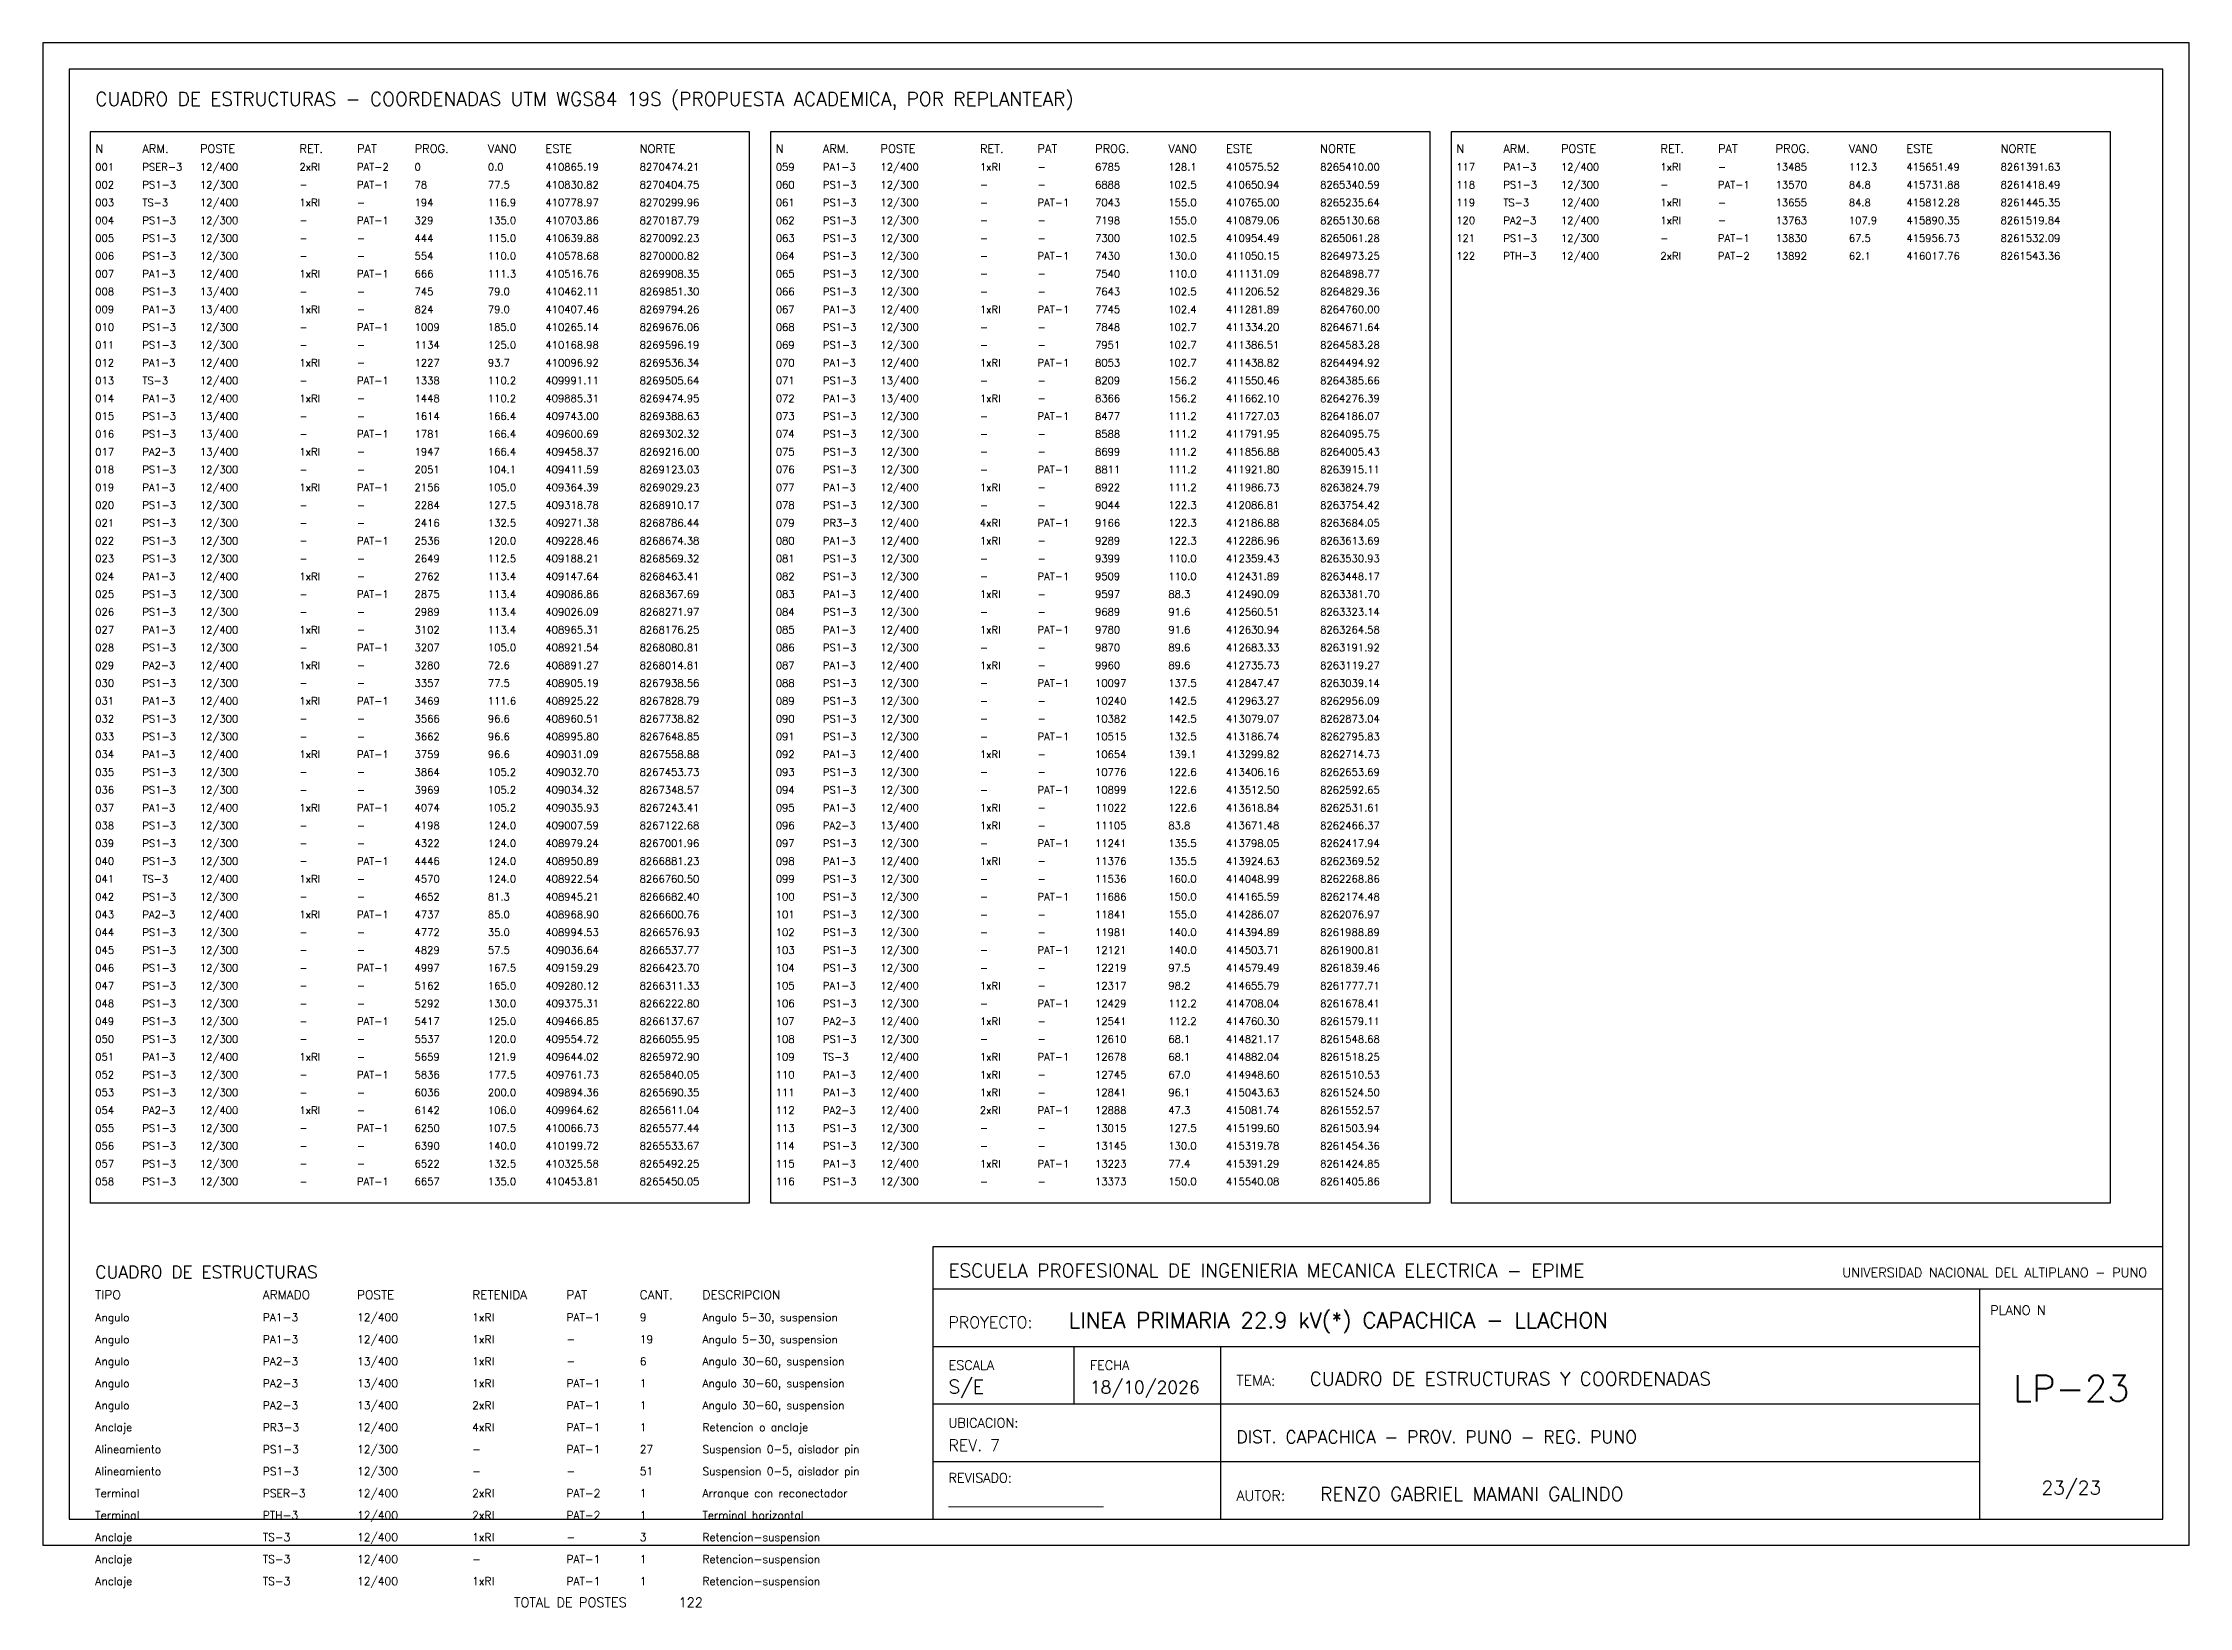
# Paper-space layout 'LP-23' of a CAD drawing. Header units: metres, sheet in millimetres. Extents: x 5 to 415, y -7 to 292.
import ezdxf
from ezdxf.enums import TextEntityAlignment as Align

# ---------------------------------------------------------------- set-up
doc = ezdxf.new("R2010")
doc.units = ezdxf.units.M
for name, color, linetype in [('MARCO', 7, 'Continuous'), ('ROTULO', 7, 'Continuous'), ('RP_LEYENDA', 7, 'Continuous')]:
    doc.layers.add(name, color=color, linetype=linetype)
doc.styles.add('ROMANS', font='romans.shx')

psp = doc.layouts.new('LP-23')

# ---------------------------------------------------------------- linework, layer by layer
at = {"layer": 'MARCO'}
for points in [[(5, 5), (415, 5), (415, 292), (5, 292)], [(10, 10), (410, 10), (410, 287), (10, 287)]]:
    psp.add_lwpolyline(points, close=True, dxfattribs=at)
at = {"layer": 'ROTULO'}
for p, q in [((175, 54), (375, 54)), ((175, 54), (410, 54)), ((375, 10), (375, 54)), ((175, 43), (375, 43)), ((202, 32), (202, 43)), ((230, 10), (230, 43)), ((175, 32), (375, 32)), ((175, 21), (375, 21))]:
    psp.add_line(p, q, dxfattribs=at)
psp.add_lwpolyline([(175, 10), (410, 10), (410, 62), (175, 62)], close=True, dxfattribs=at)
at = {"layer": 'RP_LEYENDA'}
for points in [[(14, 70.4), (140, 70.4), (140, 275), (14, 275)], [(144, 70.4), (270, 70.4), (270, 275), (144, 275)], [(274, 70.4), (400, 70.4), (400, 275), (274, 275)]]:
    psp.add_lwpolyline(points, close=True, dxfattribs=at)

# ---------------------------------------------------------------- texts
at = {"layer": 'ROTULO', "style": 'ROMANS'}
for s, height, p in [('CUADRO DE ESTRUCTURAS - COORDENADAS UTM WGS84 19S (PROPUESTA ACADEMICA, POR REPLANTEAR)', 2.6, (15, 280)), ('ESCUELA PROFESIONAL DE INGENIERIA MECANICA ELECTRICA - EPIME', 2.6, (178, 56.2)), ('LINEA PRIMARIA 22.9 kV(*) CAPACHICA - LLACHON', 3, (201, 46.5)), ('PLANO N', 1.8, (377, 49)), ('PROYECTO:', 2.2, (178, 46.5)), ('ESCALA', 1.8, (178, 38.5)), ('S/E', 2.6, (178, 34)), ('FECHA', 1.8, (205, 38.5)), ('TEMA:', 2, (233, 35.5)), ('CUADRO DE ESTRUCTURAS Y COORDENADAS', 2.6, (247, 35.5)), ('18/10/2026', 2.4, (205, 34)), ('UBICACION:', 1.8, (178, 27.5)), ('REV. 7', 2.2, (178, 23)), ('DIST. CAPACHICA - PROV. PUNO - REG. PUNO', 2.4, (233, 24.5)), ('REVISADO:', 1.8, (178, 17)), ('________________________', 1.8, (178, 12.5)), ('AUTOR:', 2, (233, 13.5)), ('RENZO GABRIEL MAMANI GALINDO', 2.6, (249, 13.5))]:
    psp.add_text(s, height=height, dxfattribs=at).set_placement(p)
psp.add_text('UNIVERSIDAD NACIONAL DEL ALTIPLANO - PUNO', height=1.8, dxfattribs=at).set_placement((407, 56.2), align=Align.RIGHT)
for s, height, p in [('LP-23', 5, (392.5, 35)), ('23/23', 2.6, (392.5, 16))]:
    psp.add_text(s, height=height, dxfattribs=at).set_placement(p, align=Align.MIDDLE_CENTER)
at = {"layer": 'RP_LEYENDA', "style": 'ROMANS'}
for s, height, p in [('N', 1.6, (15, 271)), ('ARM.', 1.6, (24, 271)), ('POSTE', 1.6, (35, 271)), ('RET.', 1.6, (54, 271)), ('PAT', 1.6, (65, 271)), ('PROG.', 1.6, (76, 271)), ('VANO', 1.6, (90, 271)), ('ESTE', 1.6, (101, 271)), ('NORTE', 1.6, (119, 271)), ('N', 1.6, (145, 271)), ('ARM.', 1.6, (154, 271)), ('POSTE', 1.6, (165, 271)), ('RET.', 1.6, (184, 271)), ('PAT', 1.6, (195, 271)), ('PROG.', 1.6, (206, 271)), ('VANO', 1.6, (220, 271)), ('ESTE', 1.6, (231, 271)), ('NORTE', 1.6, (249, 271)), ('N', 1.6, (275, 271)), ('ARM.', 1.6, (284, 271)), ('POSTE', 1.6, (295, 271)), ('RET.', 1.6, (314, 271)), ('PAT', 1.6, (325, 271)), ('PROG.', 1.6, (336, 271)), ('VANO', 1.6, (350, 271)), ('ESTE', 1.6, (361, 271)), ('NORTE', 1.6, (379, 271)), ('001', 1.4, (15, 267.6)), ('PSER-3', 1.4, (24, 267.6)), ('12/400', 1.4, (35, 267.6)), ('2xRI', 1.4, (54, 267.6)), ('PAT-2', 1.4, (65, 267.6)), ('0', 1.4, (76, 267.6)), ('0.0', 1.4, (90, 267.6)), ('410865.19', 1.4, (101, 267.6)), ('8270474.21', 1.4, (119, 267.6)), ('059', 1.4, (145, 267.6)), ('PA1-3', 1.4, (154, 267.6)), ('12/400', 1.4, (165, 267.6)), ('1xRI', 1.4, (184, 267.6)), ('-', 1.4, (195, 267.6)), ('6785', 1.4, (206, 267.6)), ('128.1', 1.4, (220, 267.6)), ('410575.52', 1.4, (231, 267.6)), ('8265410.00', 1.4, (249, 267.6)), ('117', 1.4, (275, 267.6)), ('PA1-3', 1.4, (284, 267.6)), ('12/400', 1.4, (295, 267.6)), ('1xRI', 1.4, (314, 267.6)), ('-', 1.4, (325, 267.6)), ('13485', 1.4, (336, 267.6)), ('112.3', 1.4, (350, 267.6)), ('415651.49', 1.4, (361, 267.6)), ('8261391.63', 1.4, (379, 267.6)), ('002', 1.4, (15, 264.2)), ('PS1-3', 1.4, (24, 264.2)), ('12/300', 1.4, (35, 264.2)), ('12/400', 1.4, (35, 260.8)), ('-', 1.4, (54, 264.2)), ('PAT-1', 1.4, (65, 264.2)), ('78', 1.4, (76, 264.2)), ('77.5', 1.4, (90, 264.2)), ('410830.82', 1.4, (101, 264.2)), ('8270404.75', 1.4, (119, 264.2)), ('060', 1.4, (145, 264.2)), ('PS1-3', 1.4, (154, 264.2)), ('12/300', 1.4, (165, 264.2)), ('12/300', 1.4, (165, 260.8)), ('-', 1.4, (184, 264.2)), ('-', 1.4, (195, 264.2)), ('6888', 1.4, (206, 264.2)), ('102.5', 1.4, (220, 264.2)), ('410650.94', 1.4, (231, 264.2)), ('8265340.59', 1.4, (249, 264.2)), ('118', 1.4, (275, 264.2)), ('PS1-3', 1.4, (284, 264.2)), ('12/300', 1.4, (295, 264.2)), ('12/400', 1.4, (295, 260.8)), ('-', 1.4, (314, 264.2)), ('PAT-1', 1.4, (325, 264.2)), ('13570', 1.4, (336, 264.2)), ('84.8', 1.4, (350, 264.2)), ('415731.88', 1.4, (361, 264.2)), ('8261418.49', 1.4, (379, 264.2)), ('003', 1.4, (15, 260.8)), ('004', 1.4, (15, 257.4)), ('TS-3', 1.4, (24, 260.8)), ('PS1-3', 1.4, (24, 257.4)), ('12/300', 1.4, (35, 257.4)), ('1xRI', 1.4, (54, 260.8)), ('-', 1.4, (65, 260.8)), ('PAT-1', 1.4, (65, 257.4)), ('329', 1.4, (76, 257.4)), ('194', 1.4, (76, 260.8)), ('116.9', 1.4, (90, 260.8)), ('135.0', 1.4, (90, 257.4)), ('410778.97', 1.4, (101, 260.8)), ('410703.86', 1.4, (101, 257.4)), ('8270299.96', 1.4, (119, 260.8)), ('8270187.79', 1.4, (119, 257.4)), ('061', 1.4, (145, 260.8)), ('062', 1.4, (145, 257.4)), ('PS1-3', 1.4, (154, 260.8)), ('PS1-3', 1.4, (154, 257.4)), ('12/300', 1.4, (165, 257.4)), ('-', 1.4, (184, 260.8)), ('PAT-1', 1.4, (195, 260.8)), ('7043', 1.4, (206, 260.8)), ('7198', 1.4, (206, 257.4)), ('155.0', 1.4, (220, 260.8)), ('155.0', 1.4, (220, 257.4)), ('410765.00', 1.4, (231, 260.8)), ('410879.06', 1.4, (231, 257.4)), ('8265235.64', 1.4, (249, 260.8)), ('8265130.68', 1.4, (249, 257.4)), ('119', 1.4, (275, 260.8)), ('120', 1.4, (275, 257.4)), ('TS-3', 1.4, (284, 260.8)), ('PA2-3', 1.4, (284, 257.4)), ('12/400', 1.4, (295, 257.4)), ('1xRI', 1.4, (314, 260.8)), ('1xRI', 1.4, (314, 257.4)), ('-', 1.4, (325, 260.8)), ('13655', 1.4, (336, 260.8)), ('13763', 1.4, (336, 257.4)), ('84.8', 1.4, (350, 260.8)), ('107.9', 1.4, (350, 257.4)), ('415812.28', 1.4, (361, 260.8)), ('415890.35', 1.4, (361, 257.4)), ('8261445.35', 1.4, (379, 260.8)), ('8261519.84', 1.4, (379, 257.4)), ('005', 1.4, (15, 254)), ('PS1-3', 1.4, (24, 254)), ('12/300', 1.4, (35, 254)), ('-', 1.4, (54, 257.4)), ('-', 1.4, (54, 254)), ('-', 1.4, (65, 254)), ('444', 1.4, (76, 254)), ('115.0', 1.4, (90, 254)), ('410639.88', 1.4, (101, 254)), ('8270092.23', 1.4, (119, 254)), ('063', 1.4, (145, 254)), ('PS1-3', 1.4, (154, 254)), ('12/300', 1.4, (165, 254)), ('-', 1.4, (184, 257.4)), ('-', 1.4, (184, 254)), ('-', 1.4, (195, 257.4)), ('-', 1.4, (195, 254)), ('7300', 1.4, (206, 254)), ('102.5', 1.4, (220, 254)), ('410954.49', 1.4, (231, 254)), ('8265061.28', 1.4, (249, 254)), ('121', 1.4, (275, 254)), ('PS1-3', 1.4, (284, 254)), ('12/300', 1.4, (295, 254)), ('-', 1.4, (314, 254)), ('-', 1.4, (325, 257.4)), ('PAT-1', 1.4, (325, 254)), ('13830', 1.4, (336, 254)), ('67.5', 1.4, (350, 254)), ('415956.73', 1.4, (361, 254)), ('8261532.09', 1.4, (379, 254)), ('006', 1.4, (15, 250.6)), ('PS1-3', 1.4, (24, 250.6)), ('12/300', 1.4, (35, 250.6)), ('-', 1.4, (54, 250.6)), ('-', 1.4, (65, 250.6)), ('554', 1.4, (76, 250.6)), ('110.0', 1.4, (90, 250.6)), ('410578.68', 1.4, (101, 250.6)), ('8270000.82', 1.4, (119, 250.6)), ('064', 1.4, (145, 250.6)), ('PS1-3', 1.4, (154, 250.6)), ('12/300', 1.4, (165, 250.6)), ('-', 1.4, (184, 250.6)), ('PAT-1', 1.4, (195, 250.6)), ('7430', 1.4, (206, 250.6)), ('130.0', 1.4, (220, 250.6)), ('411050.15', 1.4, (231, 250.6)), ('8264973.25', 1.4, (249, 250.6)), ('122', 1.4, (275, 250.6)), ('PTH-3', 1.4, (284, 250.6)), ('12/400', 1.4, (295, 250.6)), ('2xRI', 1.4, (314, 250.6)), ('PAT-2', 1.4, (325, 250.6)), ('13892', 1.4, (336, 250.6)), ('62.1', 1.4, (350, 250.6)), ('416017.76', 1.4, (361, 250.6)), ('8261543.36', 1.4, (379, 250.6)), ('007', 1.4, (15, 247.2)), ('PA1-3', 1.4, (24, 247.2)), ('12/400', 1.4, (35, 247.2)), ('1xRI', 1.4, (54, 247.2)), ('PAT-1', 1.4, (65, 247.2)), ('666', 1.4, (76, 247.2)), ('111.3', 1.4, (90, 247.2)), ('410516.76', 1.4, (101, 247.2)), ('8269908.35', 1.4, (119, 247.2)), ('065', 1.4, (145, 247.2)), ('PS1-3', 1.4, (154, 247.2)), ('12/300', 1.4, (165, 247.2)), ('-', 1.4, (184, 247.2)), ('-', 1.4, (195, 247.2)), ('7540', 1.4, (206, 247.2)), ('110.0', 1.4, (220, 247.2)), ('411131.09', 1.4, (231, 247.2)), ('8264898.77', 1.4, (249, 247.2)), ('008', 1.4, (15, 243.8)), ('PS1-3', 1.4, (24, 243.8)), ('13/400', 1.4, (35, 243.8)), ('13/400', 1.4, (35, 240.4)), ('-', 1.4, (54, 243.8)), ('-', 1.4, (65, 243.8)), ('745', 1.4, (76, 243.8)), ('79.0', 1.4, (90, 243.8)), ('410462.11', 1.4, (101, 243.8)), ('8269851.30', 1.4, (119, 243.8)), ('066', 1.4, (145, 243.8)), ('PS1-3', 1.4, (154, 243.8)), ('12/300', 1.4, (165, 243.8)), ('12/400', 1.4, (165, 240.4)), ('-', 1.4, (184, 243.8)), ('-', 1.4, (195, 243.8)), ('7643', 1.4, (206, 243.8)), ('102.5', 1.4, (220, 243.8)), ('411206.52', 1.4, (231, 243.8)), ('8264829.36', 1.4, (249, 243.8)), ('009', 1.4, (15, 240.4)), ('010', 1.4, (15, 237)), ('PA1-3', 1.4, (24, 240.4)), ('PS1-3', 1.4, (24, 237)), ('12/300', 1.4, (35, 237)), ('1xRI', 1.4, (54, 240.4)), ('-', 1.4, (65, 240.4)), ('PAT-1', 1.4, (65, 237)), ('824', 1.4, (76, 240.4)), ('1009', 1.4, (76, 237)), ('79.0', 1.4, (90, 240.4)), ('185.0', 1.4, (90, 237)), ('410407.46', 1.4, (101, 240.4)), ('410265.14', 1.4, (101, 237)), ('8269794.26', 1.4, (119, 240.4)), ('8269676.06', 1.4, (119, 237)), ('067', 1.4, (145, 240.4)), ('068', 1.4, (145, 237)), ('PA1-3', 1.4, (154, 240.4)), ('PS1-3', 1.4, (154, 237)), ('12/300', 1.4, (165, 237)), ('1xRI', 1.4, (184, 240.4)), ('PAT-1', 1.4, (195, 240.4)), ('7745', 1.4, (206, 240.4)), ('7848', 1.4, (206, 237)), ('102.4', 1.4, (220, 240.4)), ('102.7', 1.4, (220, 237)), ('411281.89', 1.4, (231, 240.4)), ('411334.20', 1.4, (231, 237)), ('8264760.00', 1.4, (249, 240.4)), ('8264671.64', 1.4, (249, 237)), ('011', 1.4, (15, 233.6)), ('PS1-3', 1.4, (24, 233.6)), ('12/300', 1.4, (35, 233.6)), ('-', 1.4, (54, 237)), ('-', 1.4, (54, 233.6)), ('-', 1.4, (65, 233.6)), ('1134', 1.4, (76, 233.6)), ('125.0', 1.4, (90, 233.6)), ('410168.98', 1.4, (101, 233.6)), ('8269596.19', 1.4, (119, 233.6)), ('069', 1.4, (145, 233.6)), ('PS1-3', 1.4, (154, 233.6)), ('12/300', 1.4, (165, 233.6)), ('-', 1.4, (184, 237)), ('-', 1.4, (184, 233.6)), ('-', 1.4, (195, 237)), ('-', 1.4, (195, 233.6)), ('7951', 1.4, (206, 233.6)), ('102.7', 1.4, (220, 233.6)), ('411386.51', 1.4, (231, 233.6)), ('8264583.28', 1.4, (249, 233.6)), ('012', 1.4, (15, 230.2)), ('PA1-3', 1.4, (24, 230.2)), ('12/400', 1.4, (35, 230.2)), ('1xRI', 1.4, (54, 230.2)), ('-', 1.4, (65, 230.2)), ('1227', 1.4, (76, 230.2)), ('93.7', 1.4, (90, 230.2)), ('410096.92', 1.4, (101, 230.2)), ('8269536.34', 1.4, (119, 230.2)), ('070', 1.4, (145, 230.2)), ('PA1-3', 1.4, (154, 230.2)), ('12/400', 1.4, (165, 230.2)), ('1xRI', 1.4, (184, 230.2)), ('PAT-1', 1.4, (195, 230.2)), ('8053', 1.4, (206, 230.2)), ('102.7', 1.4, (220, 230.2)), ('411438.82', 1.4, (231, 230.2)), ('8264494.92', 1.4, (249, 230.2)), ('013', 1.4, (15, 226.8)), ('TS-3', 1.4, (24, 226.8)), ('12/400', 1.4, (35, 226.8)), ('-', 1.4, (54, 226.8)), ('PAT-1', 1.4, (65, 226.8)), ('1338', 1.4, (76, 226.8)), ('110.2', 1.4, (90, 226.8)), ('409991.11', 1.4, (101, 226.8)), ('8269505.64', 1.4, (119, 226.8)), ('071', 1.4, (145, 226.8)), ('PS1-3', 1.4, (154, 226.8)), ('13/400', 1.4, (165, 226.8)), ('-', 1.4, (184, 226.8)), ('-', 1.4, (195, 226.8)), ('8209', 1.4, (206, 226.8)), ('156.2', 1.4, (220, 226.8)), ('411550.46', 1.4, (231, 226.8)), ('8264385.66', 1.4, (249, 226.8)), ('014', 1.4, (15, 223.4)), ('015', 1.4, (15, 220)), ('PA1-3', 1.4, (24, 223.4)), ('PS1-3', 1.4, (24, 220)), ('12/400', 1.4, (35, 223.4)), ('13/400', 1.4, (35, 220)), ('1xRI', 1.4, (54, 223.4)), ('-', 1.4, (65, 223.4)), ('1448', 1.4, (76, 223.4)), ('1614', 1.4, (76, 220)), ('110.2', 1.4, (90, 223.4)), ('166.4', 1.4, (90, 220)), ('409885.31', 1.4, (101, 223.4)), ('409743.00', 1.4, (101, 220)), ('8269474.95', 1.4, (119, 223.4)), ('8269388.63', 1.4, (119, 220)), ('072', 1.4, (145, 223.4)), ('073', 1.4, (145, 220)), ('PA1-3', 1.4, (154, 223.4)), ('PS1-3', 1.4, (154, 220)), ('13/400', 1.4, (165, 223.4)), ('12/300', 1.4, (165, 220)), ('1xRI', 1.4, (184, 223.4)), ('-', 1.4, (195, 223.4)), ('PAT-1', 1.4, (195, 220)), ('8366', 1.4, (206, 223.4)), ('8477', 1.4, (206, 220)), ('156.2', 1.4, (220, 223.4)), ('111.2', 1.4, (220, 220)), ('411662.10', 1.4, (231, 223.4)), ('411727.03', 1.4, (231, 220)), ('8264276.39', 1.4, (249, 223.4)), ('8264186.07', 1.4, (249, 220)), ('016', 1.4, (15, 216.6)), ('PS1-3', 1.4, (24, 216.6)), ('13/400', 1.4, (35, 216.6)), ('-', 1.4, (54, 220)), ('-', 1.4, (65, 220)), ('PAT-1', 1.4, (65, 216.6)), ('1781', 1.4, (76, 216.6)), ('166.4', 1.4, (90, 216.6)), ('409600.69', 1.4, (101, 216.6)), ('8269302.32', 1.4, (119, 216.6)), ('074', 1.4, (145, 216.6)), ('PS1-3', 1.4, (154, 216.6)), ('12/300', 1.4, (165, 216.6)), ('-', 1.4, (184, 220)), ('8588', 1.4, (206, 216.6)), ('111.2', 1.4, (220, 216.6)), ('411791.95', 1.4, (231, 216.6)), ('8264095.75', 1.4, (249, 216.6)), ('017', 1.4, (15, 213.2)), ('PA2-3', 1.4, (24, 213.2)), ('13/400', 1.4, (35, 213.2)), ('-', 1.4, (54, 216.6)), ('1xRI', 1.4, (54, 213.2)), ('-', 1.4, (65, 213.2)), ('1947', 1.4, (76, 213.2)), ('166.4', 1.4, (90, 213.2)), ('409458.37', 1.4, (101, 213.2)), ('8269216.00', 1.4, (119, 213.2)), ('075', 1.4, (145, 213.2)), ('PS1-3', 1.4, (154, 213.2)), ('12/300', 1.4, (165, 213.2)), ('-', 1.4, (184, 216.6)), ('-', 1.4, (184, 213.2)), ('-', 1.4, (195, 216.6)), ('-', 1.4, (195, 213.2)), ('8699', 1.4, (206, 213.2)), ('111.2', 1.4, (220, 213.2)), ('411856.88', 1.4, (231, 213.2)), ('8264005.43', 1.4, (249, 213.2)), ('018', 1.4, (15, 209.8)), ('PS1-3', 1.4, (24, 209.8)), ('12/300', 1.4, (35, 209.8)), ('-', 1.4, (54, 209.8)), ('-', 1.4, (65, 209.8)), ('2051', 1.4, (76, 209.8)), ('104.1', 1.4, (90, 209.8)), ('409411.59', 1.4, (101, 209.8)), ('8269123.03', 1.4, (119, 209.8)), ('076', 1.4, (145, 209.8)), ('PS1-3', 1.4, (154, 209.8)), ('12/300', 1.4, (165, 209.8)), ('-', 1.4, (184, 209.8)), ('PAT-1', 1.4, (195, 209.8)), ('8811', 1.4, (206, 209.8)), ('111.2', 1.4, (220, 209.8)), ('411921.80', 1.4, (231, 209.8)), ('8263915.11', 1.4, (249, 209.8)), ('019', 1.4, (15, 206.4)), ('PA1-3', 1.4, (24, 206.4)), ('12/400', 1.4, (35, 206.4)), ('1xRI', 1.4, (54, 206.4)), ('PAT-1', 1.4, (65, 206.4)), ('2156', 1.4, (76, 206.4)), ('105.0', 1.4, (90, 206.4)), ('409364.39', 1.4, (101, 206.4)), ('8269029.23', 1.4, (119, 206.4)), ('077', 1.4, (145, 206.4)), ('PA1-3', 1.4, (154, 206.4)), ('12/400', 1.4, (165, 206.4)), ('1xRI', 1.4, (184, 206.4)), ('-', 1.4, (195, 206.4)), ('8922', 1.4, (206, 206.4)), ('111.2', 1.4, (220, 206.4)), ('411986.73', 1.4, (231, 206.4)), ('8263824.79', 1.4, (249, 206.4)), ('020', 1.4, (15, 203)), ('021', 1.4, (15, 199.6)), ('PS1-3', 1.4, (24, 203)), ('PS1-3', 1.4, (24, 199.6)), ('12/300', 1.4, (35, 203)), ('12/300', 1.4, (35, 199.6)), ('-', 1.4, (54, 203)), ('-', 1.4, (65, 203)), ('2284', 1.4, (76, 203)), ('2416', 1.4, (76, 199.6)), ('127.5', 1.4, (90, 203)), ('132.5', 1.4, (90, 199.6)), ('409318.78', 1.4, (101, 203)), ('409271.38', 1.4, (101, 199.6)), ('8268910.17', 1.4, (119, 203)), ('8268786.44', 1.4, (119, 199.6)), ('078', 1.4, (145, 203)), ('079', 1.4, (145, 199.6)), ('PS1-3', 1.4, (154, 203)), ('PR3-3', 1.4, (154, 199.6)), ('12/300', 1.4, (165, 203)), ('12/400', 1.4, (165, 199.6)), ('4xRI', 1.4, (184, 199.6)), ('-', 1.4, (184, 203)), ('-', 1.4, (195, 203)), ('PAT-1', 1.4, (195, 199.6)), ('9044', 1.4, (206, 203)), ('9166', 1.4, (206, 199.6)), ('122.3', 1.4, (220, 203)), ('122.3', 1.4, (220, 199.6)), ('412086.81', 1.4, (231, 203)), ('412186.88', 1.4, (231, 199.6)), ('8263754.42', 1.4, (249, 203)), ('8263684.05', 1.4, (249, 199.6)), ('022', 1.4, (15, 196.2)), ('PS1-3', 1.4, (24, 196.2)), ('12/300', 1.4, (35, 196.2)), ('-', 1.4, (54, 199.6)), ('-', 1.4, (54, 196.2)), ('-', 1.4, (65, 199.6)), ('PAT-1', 1.4, (65, 196.2)), ('2536', 1.4, (76, 196.2)), ('120.0', 1.4, (90, 196.2)), ('409228.46', 1.4, (101, 196.2)), ('8268674.38', 1.4, (119, 196.2)), ('080', 1.4, (145, 196.2)), ('PA1-3', 1.4, (154, 196.2)), ('12/400', 1.4, (165, 196.2)), ('1xRI', 1.4, (184, 196.2)), ('-', 1.4, (195, 196.2)), ('9289', 1.4, (206, 196.2)), ('122.3', 1.4, (220, 196.2)), ('412286.96', 1.4, (231, 196.2)), ('8263613.69', 1.4, (249, 196.2)), ('023', 1.4, (15, 192.8)), ('PS1-3', 1.4, (24, 192.8)), ('12/300', 1.4, (35, 192.8)), ('-', 1.4, (54, 192.8)), ('-', 1.4, (65, 192.8)), ('2649', 1.4, (76, 192.8)), ('112.5', 1.4, (90, 192.8)), ('409188.21', 1.4, (101, 192.8)), ('8268569.32', 1.4, (119, 192.8)), ('081', 1.4, (145, 192.8)), ('PS1-3', 1.4, (154, 192.8)), ('12/300', 1.4, (165, 192.8)), ('-', 1.4, (184, 192.8)), ('-', 1.4, (195, 192.8)), ('9399', 1.4, (206, 192.8)), ('110.0', 1.4, (220, 192.8)), ('412359.43', 1.4, (231, 192.8)), ('8263530.93', 1.4, (249, 192.8)), ('024', 1.4, (15, 189.4)), ('PA1-3', 1.4, (24, 189.4)), ('12/400', 1.4, (35, 189.4)), ('1xRI', 1.4, (54, 189.4)), ('-', 1.4, (65, 189.4)), ('2762', 1.4, (76, 189.4)), ('113.4', 1.4, (90, 189.4)), ('409147.64', 1.4, (101, 189.4)), ('8268463.41', 1.4, (119, 189.4)), ('082', 1.4, (145, 189.4)), ('PS1-3', 1.4, (154, 189.4)), ('12/300', 1.4, (165, 189.4)), ('-', 1.4, (184, 189.4)), ('PAT-1', 1.4, (195, 189.4)), ('9509', 1.4, (206, 189.4)), ('110.0', 1.4, (220, 189.4)), ('412431.89', 1.4, (231, 189.4)), ('8263448.17', 1.4, (249, 189.4)), ('025', 1.4, (15, 186)), ('PS1-3', 1.4, (24, 186)), ('12/300', 1.4, (35, 186)), ('-', 1.4, (54, 186)), ('PAT-1', 1.4, (65, 186)), ('2875', 1.4, (76, 186)), ('113.4', 1.4, (90, 186)), ('409086.86', 1.4, (101, 186)), ('8268367.69', 1.4, (119, 186)), ('083', 1.4, (145, 186)), ('PA1-3', 1.4, (154, 186)), ('12/400', 1.4, (165, 186)), ('1xRI', 1.4, (184, 186)), ('-', 1.4, (195, 186)), ('9597', 1.4, (206, 186)), ('88.3', 1.4, (220, 186)), ('412490.09', 1.4, (231, 186)), ('8263381.70', 1.4, (249, 186)), ('026', 1.4, (15, 182.6)), ('027', 1.4, (15, 179.2)), ('PS1-3', 1.4, (24, 182.6)), ('PA1-3', 1.4, (24, 179.2)), ('12/300', 1.4, (35, 182.6)), ('12/400', 1.4, (35, 179.2)), ('-', 1.4, (54, 182.6)), ('1xRI', 1.4, (54, 179.2)), ('-', 1.4, (65, 182.6)), ('2989', 1.4, (76, 182.6)), ('3102', 1.4, (76, 179.2)), ('113.4', 1.4, (90, 182.6)), ('113.4', 1.4, (90, 179.2)), ('409026.09', 1.4, (101, 182.6)), ('408965.31', 1.4, (101, 179.2)), ('8268271.97', 1.4, (119, 182.6)), ('8268176.25', 1.4, (119, 179.2)), ('084', 1.4, (145, 182.6)), ('085', 1.4, (145, 179.2)), ('PS1-3', 1.4, (154, 182.6)), ('PA1-3', 1.4, (154, 179.2)), ('12/300', 1.4, (165, 182.6)), ('12/400', 1.4, (165, 179.2)), ('-', 1.4, (184, 182.6)), ('1xRI', 1.4, (184, 179.2)), ('-', 1.4, (195, 182.6)), ('PAT-1', 1.4, (195, 179.2)), ('9689', 1.4, (206, 182.6)), ('9780', 1.4, (206, 179.2)), ('91.6', 1.4, (220, 182.6)), ('91.6', 1.4, (220, 179.2)), ('412560.51', 1.4, (231, 182.6)), ('412630.94', 1.4, (231, 179.2)), ('8263323.14', 1.4, (249, 182.6)), ('8263264.58', 1.4, (249, 179.2)), ('028', 1.4, (15, 175.8)), ('PS1-3', 1.4, (24, 175.8)), ('12/300', 1.4, (35, 175.8)), ('-', 1.4, (54, 175.8)), ('-', 1.4, (65, 179.2)), ('PAT-1', 1.4, (65, 175.8)), ('3207', 1.4, (76, 175.8)), ('105.0', 1.4, (90, 175.8)), ('408921.54', 1.4, (101, 175.8)), ('8268080.81', 1.4, (119, 175.8)), ('086', 1.4, (145, 175.8)), ('PS1-3', 1.4, (154, 175.8)), ('12/300', 1.4, (165, 175.8)), ('-', 1.4, (184, 175.8)), ('-', 1.4, (195, 175.8)), ('9870', 1.4, (206, 175.8)), ('89.6', 1.4, (220, 175.8)), ('412683.33', 1.4, (231, 175.8)), ('8263191.92', 1.4, (249, 175.8)), ('029', 1.4, (15, 172.4)), ('PA2-3', 1.4, (24, 172.4)), ('12/400', 1.4, (35, 172.4)), ('1xRI', 1.4, (54, 172.4)), ('-', 1.4, (65, 172.4)), ('3280', 1.4, (76, 172.4)), ('72.6', 1.4, (90, 172.4)), ('408891.27', 1.4, (101, 172.4)), ('8268014.81', 1.4, (119, 172.4)), ('087', 1.4, (145, 172.4)), ('PA1-3', 1.4, (154, 172.4)), ('12/400', 1.4, (165, 172.4)), ('1xRI', 1.4, (184, 172.4)), ('-', 1.4, (195, 172.4)), ('9960', 1.4, (206, 172.4)), ('89.6', 1.4, (220, 172.4)), ('412735.73', 1.4, (231, 172.4)), ('8263119.27', 1.4, (249, 172.4)), ('030', 1.4, (15, 169)), ('PS1-3', 1.4, (24, 169)), ('12/300', 1.4, (35, 169)), ('-', 1.4, (54, 169)), ('-', 1.4, (65, 169)), ('3357', 1.4, (76, 169)), ('77.5', 1.4, (90, 169)), ('408905.19', 1.4, (101, 169)), ('8267938.56', 1.4, (119, 169)), ('088', 1.4, (145, 169)), ('PS1-3', 1.4, (154, 169)), ('12/300', 1.4, (165, 169)), ('-', 1.4, (184, 169)), ('PAT-1', 1.4, (195, 169)), ('10097', 1.4, (206, 169)), ('137.5', 1.4, (220, 169)), ('412847.47', 1.4, (231, 169)), ('8263039.14', 1.4, (249, 169)), ('031', 1.4, (15, 165.6)), ('PA1-3', 1.4, (24, 165.6)), ('12/400', 1.4, (35, 165.6)), ('1xRI', 1.4, (54, 165.6)), ('PAT-1', 1.4, (65, 165.6)), ('3469', 1.4, (76, 165.6)), ('111.6', 1.4, (90, 165.6)), ('408925.22', 1.4, (101, 165.6)), ('8267828.79', 1.4, (119, 165.6)), ('089', 1.4, (145, 165.6)), ('PS1-3', 1.4, (154, 165.6)), ('12/300', 1.4, (165, 165.6)), ('-', 1.4, (184, 165.6)), ('-', 1.4, (195, 165.6)), ('10240', 1.4, (206, 165.6)), ('142.5', 1.4, (220, 165.6)), ('412963.27', 1.4, (231, 165.6)), ('8262956.09', 1.4, (249, 165.6)), ('032', 1.4, (15, 162.2)), ('033', 1.4, (15, 158.8)), ('PS1-3', 1.4, (24, 162.2)), ('PS1-3', 1.4, (24, 158.8)), ('12/300', 1.4, (35, 162.2)), ('12/300', 1.4, (35, 158.8)), ('-', 1.4, (54, 162.2)), ('-', 1.4, (65, 162.2)), ('3566', 1.4, (76, 162.2)), ('3662', 1.4, (76, 158.8)), ('96.6', 1.4, (90, 162.2)), ('96.6', 1.4, (90, 158.8)), ('408960.51', 1.4, (101, 162.2)), ('408995.80', 1.4, (101, 158.8)), ('8267738.82', 1.4, (119, 162.2)), ('8267648.85', 1.4, (119, 158.8)), ('090', 1.4, (145, 162.2)), ('091', 1.4, (145, 158.8)), ('PS1-3', 1.4, (154, 162.2)), ('PS1-3', 1.4, (154, 158.8)), ('12/300', 1.4, (165, 162.2)), ('12/300', 1.4, (165, 158.8)), ('-', 1.4, (184, 162.2)), ('-', 1.4, (195, 162.2)), ('PAT-1', 1.4, (195, 158.8)), ('10382', 1.4, (206, 162.2)), ('10515', 1.4, (206, 158.8)), ('142.5', 1.4, (220, 162.2)), ('132.5', 1.4, (220, 158.8)), ('413079.07', 1.4, (231, 162.2)), ('413186.74', 1.4, (231, 158.8)), ('8262873.04', 1.4, (249, 162.2)), ('8262795.83', 1.4, (249, 158.8)), ('034', 1.4, (15, 155.4)), ('PA1-3', 1.4, (24, 155.4)), ('12/400', 1.4, (35, 155.4)), ('-', 1.4, (54, 158.8)), ('1xRI', 1.4, (54, 155.4)), ('-', 1.4, (65, 158.8)), ('PAT-1', 1.4, (65, 155.4)), ('3759', 1.4, (76, 155.4)), ('96.6', 1.4, (90, 155.4)), ('409031.09', 1.4, (101, 155.4)), ('8267558.88', 1.4, (119, 155.4)), ('092', 1.4, (145, 155.4)), ('PA1-3', 1.4, (154, 155.4)), ('12/400', 1.4, (165, 155.4)), ('-', 1.4, (184, 158.8)), ('1xRI', 1.4, (184, 155.4)), ('-', 1.4, (195, 155.4)), ('10654', 1.4, (206, 155.4)), ('139.1', 1.4, (220, 155.4)), ('413299.82', 1.4, (231, 155.4)), ('8262714.73', 1.4, (249, 155.4)), ('035', 1.4, (15, 152)), ('PS1-3', 1.4, (24, 152)), ('12/300', 1.4, (35, 152)), ('-', 1.4, (54, 152)), ('-', 1.4, (65, 152)), ('3864', 1.4, (76, 152)), ('105.2', 1.4, (90, 152)), ('409032.70', 1.4, (101, 152)), ('8267453.73', 1.4, (119, 152)), ('093', 1.4, (145, 152)), ('PS1-3', 1.4, (154, 152)), ('12/300', 1.4, (165, 152)), ('-', 1.4, (184, 152)), ('-', 1.4, (195, 152)), ('10776', 1.4, (206, 152)), ('122.6', 1.4, (220, 152)), ('413406.16', 1.4, (231, 152)), ('8262653.69', 1.4, (249, 152)), ('036', 1.4, (15, 148.6)), ('PS1-3', 1.4, (24, 148.6)), ('12/300', 1.4, (35, 148.6)), ('-', 1.4, (54, 148.6)), ('-', 1.4, (65, 148.6)), ('3969', 1.4, (76, 148.6)), ('105.2', 1.4, (90, 148.6)), ('409034.32', 1.4, (101, 148.6)), ('8267348.57', 1.4, (119, 148.6)), ('094', 1.4, (145, 148.6)), ('PS1-3', 1.4, (154, 148.6)), ('12/300', 1.4, (165, 148.6)), ('-', 1.4, (184, 148.6)), ('PAT-1', 1.4, (195, 148.6)), ('10899', 1.4, (206, 148.6)), ('122.6', 1.4, (220, 148.6)), ('413512.50', 1.4, (231, 148.6)), ('8262592.65', 1.4, (249, 148.6)), ('037', 1.4, (15, 145.2)), ('PA1-3', 1.4, (24, 145.2)), ('12/400', 1.4, (35, 145.2)), ('1xRI', 1.4, (54, 145.2)), ('PAT-1', 1.4, (65, 145.2)), ('4074', 1.4, (76, 145.2)), ('105.2', 1.4, (90, 145.2)), ('409035.93', 1.4, (101, 145.2)), ('8267243.41', 1.4, (119, 145.2)), ('095', 1.4, (145, 145.2)), ('PA1-3', 1.4, (154, 145.2)), ('12/400', 1.4, (165, 145.2)), ('1xRI', 1.4, (184, 145.2)), ('-', 1.4, (195, 145.2)), ('11022', 1.4, (206, 145.2)), ('122.6', 1.4, (220, 145.2)), ('413618.84', 1.4, (231, 145.2)), ('8262531.61', 1.4, (249, 145.2)), ('038', 1.4, (15, 141.8)), ('039', 1.4, (15, 138.4)), ('PS1-3', 1.4, (24, 141.8)), ('PS1-3', 1.4, (24, 138.4)), ('12/300', 1.4, (35, 141.8)), ('12/300', 1.4, (35, 138.4)), ('-', 1.4, (54, 141.8)), ('-', 1.4, (65, 141.8)), ('4198', 1.4, (76, 141.8)), ('4322', 1.4, (76, 138.4)), ('124.0', 1.4, (90, 141.8)), ('124.0', 1.4, (90, 138.4)), ('409007.59', 1.4, (101, 141.8)), ('408979.24', 1.4, (101, 138.4)), ('8267122.68', 1.4, (119, 141.8)), ('8267001.96', 1.4, (119, 138.4)), ('096', 1.4, (145, 141.8)), ('097', 1.4, (145, 138.4)), ('PA2-3', 1.4, (154, 141.8)), ('PS1-3', 1.4, (154, 138.4)), ('13/400', 1.4, (165, 141.8)), ('12/300', 1.4, (165, 138.4)), ('1xRI', 1.4, (184, 141.8)), ('-', 1.4, (195, 141.8)), ('PAT-1', 1.4, (195, 138.4)), ('11105', 1.4, (206, 141.8)), ('11241', 1.4, (206, 138.4)), ('83.8', 1.4, (220, 141.8)), ('135.5', 1.4, (220, 138.4)), ('413671.48', 1.4, (231, 141.8)), ('413798.05', 1.4, (231, 138.4)), ('8262466.37', 1.4, (249, 141.8)), ('8262417.94', 1.4, (249, 138.4)), ('040', 1.4, (15, 135)), ('PS1-3', 1.4, (24, 135)), ('12/300', 1.4, (35, 135)), ('-', 1.4, (54, 138.4)), ('-', 1.4, (54, 135)), ('-', 1.4, (65, 138.4)), ('PAT-1', 1.4, (65, 135)), ('4446', 1.4, (76, 135)), ('124.0', 1.4, (90, 135)), ('408950.89', 1.4, (101, 135)), ('8266881.23', 1.4, (119, 135)), ('098', 1.4, (145, 135)), ('PA1-3', 1.4, (154, 135)), ('12/400', 1.4, (165, 135)), ('-', 1.4, (184, 138.4)), ('1xRI', 1.4, (184, 135)), ('-', 1.4, (195, 135)), ('11376', 1.4, (206, 135)), ('135.5', 1.4, (220, 135)), ('413924.63', 1.4, (231, 135)), ('8262369.52', 1.4, (249, 135)), ('041', 1.4, (15, 131.6)), ('TS-3', 1.4, (24, 131.6)), ('12/400', 1.4, (35, 131.6)), ('1xRI', 1.4, (54, 131.6)), ('-', 1.4, (65, 131.6)), ('4570', 1.4, (76, 131.6)), ('124.0', 1.4, (90, 131.6)), ('408922.54', 1.4, (101, 131.6)), ('8266760.50', 1.4, (119, 131.6)), ('099', 1.4, (145, 131.6)), ('PS1-3', 1.4, (154, 131.6)), ('12/300', 1.4, (165, 131.6)), ('-', 1.4, (184, 131.6)), ('-', 1.4, (195, 131.6)), ('11536', 1.4, (206, 131.6)), ('160.0', 1.4, (220, 131.6)), ('414048.99', 1.4, (231, 131.6)), ('8262268.86', 1.4, (249, 131.6)), ('042', 1.4, (15, 128.2)), ('PS1-3', 1.4, (24, 128.2)), ('12/300', 1.4, (35, 128.2)), ('-', 1.4, (54, 128.2)), ('-', 1.4, (65, 128.2)), ('4652', 1.4, (76, 128.2)), ('81.3', 1.4, (90, 128.2)), ('408945.21', 1.4, (101, 128.2)), ('8266682.40', 1.4, (119, 128.2)), ('100', 1.4, (145, 128.2)), ('PS1-3', 1.4, (154, 128.2)), ('12/300', 1.4, (165, 128.2)), ('-', 1.4, (184, 128.2)), ('PAT-1', 1.4, (195, 128.2)), ('11686', 1.4, (206, 128.2)), ('150.0', 1.4, (220, 128.2)), ('414165.59', 1.4, (231, 128.2)), ('8262174.48', 1.4, (249, 128.2)), ('043', 1.4, (15, 124.8)), ('PA2-3', 1.4, (24, 124.8)), ('12/400', 1.4, (35, 124.8)), ('12/300', 1.4, (35, 121.4)), ('1xRI', 1.4, (54, 124.8)), ('PAT-1', 1.4, (65, 124.8)), ('4737', 1.4, (76, 124.8)), ('85.0', 1.4, (90, 124.8)), ('408968.90', 1.4, (101, 124.8)), ('8266600.76', 1.4, (119, 124.8)), ('101', 1.4, (145, 124.8)), ('PS1-3', 1.4, (154, 124.8)), ('12/300', 1.4, (165, 124.8)), ('12/300', 1.4, (165, 121.4)), ('-', 1.4, (184, 124.8)), ('-', 1.4, (195, 124.8)), ('11841', 1.4, (206, 124.8)), ('155.0', 1.4, (220, 124.8)), ('414286.07', 1.4, (231, 124.8)), ('8262076.97', 1.4, (249, 124.8)), ('044', 1.4, (15, 121.4)), ('045', 1.4, (15, 118)), ('PS1-3', 1.4, (24, 121.4)), ('PS1-3', 1.4, (24, 118)), ('12/300', 1.4, (35, 118)), ('-', 1.4, (54, 121.4)), ('-', 1.4, (65, 121.4)), ('4772', 1.4, (76, 121.4)), ('4829', 1.4, (76, 118)), ('35.0', 1.4, (90, 121.4)), ('57.5', 1.4, (90, 118)), ('408994.53', 1.4, (101, 121.4)), ('409036.64', 1.4, (101, 118)), ('8266576.93', 1.4, (119, 121.4)), ('8266537.77', 1.4, (119, 118)), ('102', 1.4, (145, 121.4)), ('103', 1.4, (145, 118)), ('PS1-3', 1.4, (154, 121.4)), ('PS1-3', 1.4, (154, 118)), ('12/300', 1.4, (165, 118)), ('-', 1.4, (184, 121.4)), ('-', 1.4, (195, 121.4)), ('PAT-1', 1.4, (195, 118)), ('11981', 1.4, (206, 121.4)), ('12121', 1.4, (206, 118)), ('140.0', 1.4, (220, 121.4)), ('140.0', 1.4, (220, 118)), ('414394.89', 1.4, (231, 121.4)), ('414503.71', 1.4, (231, 118)), ('8261988.89', 1.4, (249, 121.4)), ('8261900.81', 1.4, (249, 118)), ('046', 1.4, (15, 114.6)), ('PS1-3', 1.4, (24, 114.6)), ('12/300', 1.4, (35, 114.6)), ('-', 1.4, (54, 118)), ('-', 1.4, (54, 114.6)), ('-', 1.4, (65, 118)), ('PAT-1', 1.4, (65, 114.6)), ('4997', 1.4, (76, 114.6)), ('167.5', 1.4, (90, 114.6)), ('409159.29', 1.4, (101, 114.6)), ('8266423.70', 1.4, (119, 114.6)), ('104', 1.4, (145, 114.6)), ('PS1-3', 1.4, (154, 114.6)), ('12/300', 1.4, (165, 114.6)), ('-', 1.4, (184, 118)), ('-', 1.4, (184, 114.6)), ('-', 1.4, (195, 114.6)), ('12219', 1.4, (206, 114.6)), ('97.5', 1.4, (220, 114.6)), ('414579.49', 1.4, (231, 114.6)), ('8261839.46', 1.4, (249, 114.6)), ('047', 1.4, (15, 111.2)), ('PS1-3', 1.4, (24, 111.2)), ('12/300', 1.4, (35, 111.2)), ('-', 1.4, (54, 111.2)), ('-', 1.4, (65, 111.2)), ('5162', 1.4, (76, 111.2)), ('165.0', 1.4, (90, 111.2)), ('409280.12', 1.4, (101, 111.2)), ('8266311.33', 1.4, (119, 111.2)), ('105', 1.4, (145, 111.2)), ('PA1-3', 1.4, (154, 111.2)), ('12/400', 1.4, (165, 111.2)), ('1xRI', 1.4, (184, 111.2)), ('-', 1.4, (195, 111.2)), ('12317', 1.4, (206, 111.2)), ('98.2', 1.4, (220, 111.2)), ('414655.79', 1.4, (231, 111.2)), ('8261777.71', 1.4, (249, 111.2)), ('048', 1.4, (15, 107.8)), ('PS1-3', 1.4, (24, 107.8)), ('12/300', 1.4, (35, 107.8)), ('-', 1.4, (54, 107.8)), ('-', 1.4, (65, 107.8)), ('5292', 1.4, (76, 107.8)), ('130.0', 1.4, (90, 107.8)), ('409375.31', 1.4, (101, 107.8)), ('8266222.80', 1.4, (119, 107.8)), ('106', 1.4, (145, 107.8)), ('PS1-3', 1.4, (154, 107.8)), ('12/300', 1.4, (165, 107.8)), ('-', 1.4, (184, 107.8)), ('PAT-1', 1.4, (195, 107.8)), ('12429', 1.4, (206, 107.8)), ('112.2', 1.4, (220, 107.8)), ('414708.04', 1.4, (231, 107.8)), ('8261678.41', 1.4, (249, 107.8)), ('049', 1.4, (15, 104.4)), ('PS1-3', 1.4, (24, 104.4)), ('12/300', 1.4, (35, 104.4)), ('12/300', 1.4, (35, 101)), ('-', 1.4, (54, 104.4)), ('PAT-1', 1.4, (65, 104.4)), ('5417', 1.4, (76, 104.4)), ('125.0', 1.4, (90, 104.4)), ('409466.85', 1.4, (101, 104.4)), ('8266137.67', 1.4, (119, 104.4)), ('107', 1.4, (145, 104.4)), ('PA2-3', 1.4, (154, 104.4)), ('12/400', 1.4, (165, 104.4)), ('12/300', 1.4, (165, 101)), ('1xRI', 1.4, (184, 104.4)), ('-', 1.4, (195, 104.4)), ('12541', 1.4, (206, 104.4)), ('112.2', 1.4, (220, 104.4)), ('414760.30', 1.4, (231, 104.4)), ('8261579.11', 1.4, (249, 104.4)), ('050', 1.4, (15, 101)), ('051', 1.4, (15, 97.6)), ('PS1-3', 1.4, (24, 101)), ('PA1-3', 1.4, (24, 97.6)), ('12/400', 1.4, (35, 97.6)), ('-', 1.4, (54, 101)), ('1xRI', 1.4, (54, 97.6)), ('-', 1.4, (65, 101)), ('5537', 1.4, (76, 101)), ('5659', 1.4, (76, 97.6)), ('120.0', 1.4, (90, 101)), ('121.9', 1.4, (90, 97.6)), ('409554.72', 1.4, (101, 101)), ('409644.02', 1.4, (101, 97.6)), ('8266055.95', 1.4, (119, 101)), ('8265972.90', 1.4, (119, 97.6)), ('108', 1.4, (145, 101)), ('109', 1.4, (145, 97.6)), ('TS-3', 1.4, (154, 97.6)), ('PS1-3', 1.4, (154, 101)), ('12/400', 1.4, (165, 97.6)), ('-', 1.4, (184, 101)), ('1xRI', 1.4, (184, 97.6)), ('-', 1.4, (195, 101)), ('PAT-1', 1.4, (195, 97.6)), ('12610', 1.4, (206, 101)), ('12678', 1.4, (206, 97.6)), ('68.1', 1.4, (220, 101)), ('68.1', 1.4, (220, 97.6)), ('414821.17', 1.4, (231, 101)), ('414882.04', 1.4, (231, 97.6)), ('8261548.68', 1.4, (249, 101)), ('8261518.25', 1.4, (249, 97.6)), ('052', 1.4, (15, 94.2)), ('PS1-3', 1.4, (24, 94.2)), ('12/300', 1.4, (35, 94.2)), ('-', 1.4, (54, 94.2)), ('-', 1.4, (65, 97.6)), ('PAT-1', 1.4, (65, 94.2)), ('5836', 1.4, (76, 94.2)), ('177.5', 1.4, (90, 94.2)), ('409761.73', 1.4, (101, 94.2)), ('8265840.05', 1.4, (119, 94.2)), ('110', 1.4, (145, 94.2)), ('PA1-3', 1.4, (154, 94.2)), ('12/400', 1.4, (165, 94.2)), ('1xRI', 1.4, (184, 94.2)), ('-', 1.4, (195, 94.2)), ('12745', 1.4, (206, 94.2)), ('67.0', 1.4, (220, 94.2)), ('414948.60', 1.4, (231, 94.2)), ('8261510.53', 1.4, (249, 94.2)), ('053', 1.4, (15, 90.8)), ('PS1-3', 1.4, (24, 90.8)), ('12/300', 1.4, (35, 90.8)), ('-', 1.4, (54, 90.8)), ('-', 1.4, (65, 90.8)), ('6036', 1.4, (76, 90.8)), ('200.0', 1.4, (90, 90.8)), ('409894.36', 1.4, (101, 90.8)), ('8265690.35', 1.4, (119, 90.8)), ('111', 1.4, (145, 90.8)), ('PA1-3', 1.4, (154, 90.8)), ('12/400', 1.4, (165, 90.8)), ('1xRI', 1.4, (184, 90.8)), ('-', 1.4, (195, 90.8)), ('12841', 1.4, (206, 90.8)), ('96.1', 1.4, (220, 90.8)), ('415043.63', 1.4, (231, 90.8)), ('8261524.50', 1.4, (249, 90.8)), ('054', 1.4, (15, 87.4)), ('PA2-3', 1.4, (24, 87.4)), ('12/400', 1.4, (35, 87.4)), ('1xRI', 1.4, (54, 87.4)), ('-', 1.4, (65, 87.4)), ('6142', 1.4, (76, 87.4)), ('106.0', 1.4, (90, 87.4)), ('409964.62', 1.4, (101, 87.4)), ('8265611.04', 1.4, (119, 87.4)), ('112', 1.4, (145, 87.4)), ('PA2-3', 1.4, (154, 87.4)), ('12/400', 1.4, (165, 87.4)), ('2xRI', 1.4, (184, 87.4)), ('PAT-1', 1.4, (195, 87.4)), ('12888', 1.4, (206, 87.4)), ('47.3', 1.4, (220, 87.4)), ('415081.74', 1.4, (231, 87.4)), ('8261552.57', 1.4, (249, 87.4)), ('055', 1.4, (15, 84)), ('056', 1.4, (15, 80.6)), ('PS1-3', 1.4, (24, 84)), ('PS1-3', 1.4, (24, 80.6)), ('12/300', 1.4, (35, 84)), ('12/300', 1.4, (35, 80.6)), ('-', 1.4, (54, 84)), ('PAT-1', 1.4, (65, 84)), ('6250', 1.4, (76, 84)), ('6390', 1.4, (76, 80.6)), ('107.5', 1.4, (90, 84)), ('140.0', 1.4, (90, 80.6)), ('410066.73', 1.4, (101, 84)), ('410199.72', 1.4, (101, 80.6)), ('8265577.44', 1.4, (119, 84)), ('8265533.67', 1.4, (119, 80.6)), ('113', 1.4, (145, 84)), ('114', 1.4, (145, 80.6)), ('PS1-3', 1.4, (154, 84)), ('PS1-3', 1.4, (154, 80.6)), ('12/300', 1.4, (165, 84)), ('12/300', 1.4, (165, 80.6)), ('-', 1.4, (184, 84)), ('-', 1.4, (195, 84)), ('13015', 1.4, (206, 84)), ('13145', 1.4, (206, 80.6)), ('127.5', 1.4, (220, 84)), ('130.0', 1.4, (220, 80.6)), ('415199.60', 1.4, (231, 84)), ('415319.78', 1.4, (231, 80.6)), ('8261503.94', 1.4, (249, 84)), ('8261454.36', 1.4, (249, 80.6)), ('057', 1.4, (15, 77.2)), ('PS1-3', 1.4, (24, 77.2)), ('12/300', 1.4, (35, 77.2)), ('-', 1.4, (54, 80.6)), ('-', 1.4, (65, 80.6)), ('6522', 1.4, (76, 77.2)), ('132.5', 1.4, (90, 77.2)), ('410325.58', 1.4, (101, 77.2)), ('8265492.25', 1.4, (119, 77.2)), ('115', 1.4, (145, 77.2)), ('PA1-3', 1.4, (154, 77.2)), ('12/400', 1.4, (165, 77.2)), ('-', 1.4, (184, 80.6)), ('1xRI', 1.4, (184, 77.2)), ('-', 1.4, (195, 80.6)), ('PAT-1', 1.4, (195, 77.2)), ('13223', 1.4, (206, 77.2)), ('77.4', 1.4, (220, 77.2)), ('415391.29', 1.4, (231, 77.2)), ('8261424.85', 1.4, (249, 77.2)), ('058', 1.4, (15, 73.8)), ('PS1-3', 1.4, (24, 73.8)), ('12/300', 1.4, (35, 73.8)), ('-', 1.4, (54, 77.2)), ('-', 1.4, (54, 73.8)), ('-', 1.4, (65, 77.2)), ('PAT-1', 1.4, (65, 73.8)), ('6657', 1.4, (76, 73.8)), ('135.0', 1.4, (90, 73.8)), ('410453.81', 1.4, (101, 73.8)), ('8265450.05', 1.4, (119, 73.8)), ('116', 1.4, (145, 73.8)), ('PS1-3', 1.4, (154, 73.8)), ('12/300', 1.4, (165, 73.8)), ('-', 1.4, (184, 73.8)), ('-', 1.4, (195, 73.8)), ('13373', 1.4, (206, 73.8)), ('150.0', 1.4, (220, 73.8)), ('415540.08', 1.4, (231, 73.8)), ('8261405.86', 1.4, (249, 73.8)), ('CUADRO DE ESTRUCTURAS', 2.4, (15, 56)), ('TIPO', 1.7, (15, 52)), ('ARMADO', 1.7, (47, 52)), ('POSTE', 1.7, (65, 52)), ('RETENIDA', 1.7, (87, 52)), ('PAT', 1.7, (105, 52)), ('CANT.', 1.7, (119, 52)), ('DESCRIPCION', 1.7, (131, 52)), ('Angulo', 1.5, (15, 47.8)), ('PA1-3', 1.5, (47, 47.8)), ('12/400', 1.5, (65, 47.8)), ('1xRI', 1.5, (87, 47.8)), ('PAT-1', 1.5, (105, 47.8)), ('9', 1.5, (119, 47.8)), ('Angulo 5-30, suspension', 1.5, (131, 47.8)), ('Angulo', 1.5, (15, 43.6)), ('PA1-3', 1.5, (47, 43.6)), ('12/400', 1.5, (65, 43.6)), ('1xRI', 1.5, (87, 43.6)), ('19', 1.5, (119, 43.6)), ('Angulo 5-30, suspension', 1.5, (131, 43.6)), ('13/400', 1.5, (65, 39.4)), ('-', 1.5, (105, 43.6)), ('Angulo', 1.5, (15, 39.4)), ('PA2-3', 1.5, (47, 39.4)), ('13/400', 1.5, (65, 35.2)), ('1xRI', 1.5, (87, 39.4)), ('-', 1.5, (105, 39.4)), ('6', 1.5, (119, 39.4)), ('Angulo 30-60, suspension', 1.5, (131, 39.4)), ('Angulo', 1.5, (15, 35.2)), ('PA2-3', 1.5, (47, 35.2)), ('1xRI', 1.5, (87, 35.2)), ('PAT-1', 1.5, (105, 35.2)), ('1', 1.5, (119, 35.2)), ('Angulo 30-60, suspension', 1.5, (131, 35.2)), ('Angulo', 1.5, (15, 31)), ('PA2-3', 1.5, (47, 31)), ('13/400', 1.5, (65, 31)), ('2xRI', 1.5, (87, 31)), ('PAT-1', 1.5, (105, 31)), ('1', 1.5, (119, 31)), ('Angulo 30-60, suspension', 1.5, (131, 31)), ('Anclaje', 1.5, (15, 26.8)), ('PR3-3', 1.5, (47, 26.8)), ('12/400', 1.5, (65, 26.8)), ('4xRI', 1.5, (87, 26.8)), ('PAT-1', 1.5, (105, 26.8)), ('1', 1.5, (119, 26.8)), ('Retencion o anclaje', 1.5, (131, 26.8)), ('Alineamiento', 1.5, (15, 22.6)), ('PS1-3', 1.5, (47, 22.6)), ('12/300', 1.5, (65, 22.6)), ('-', 1.5, (87, 22.6)), ('PAT-1', 1.5, (105, 22.6)), ('27', 1.5, (119, 22.6)), ('Suspension 0-5, aislador pin', 1.5, (131, 22.6)), ('Alineamiento', 1.5, (15, 18.4)), ('PS1-3', 1.5, (47, 18.4)), ('12/300', 1.5, (65, 18.4)), ('-', 1.5, (87, 18.4)), ('-', 1.5, (105, 18.4)), ('51', 1.5, (119, 18.4)), ('Suspension 0-5, aislador pin', 1.5, (131, 18.4)), ('Terminal', 1.5, (15, 14.2)), ('PSER-3', 1.5, (47, 14.2)), ('12/400', 1.5, (65, 14.2)), ('2xRI', 1.5, (87, 14.2)), ('PAT-2', 1.5, (105, 14.2)), ('1', 1.5, (119, 14.2)), ('Arranque con reconectador', 1.5, (131, 14.2)), ('Terminal', 1.5, (15, 10)), ('PTH-3', 1.5, (47, 10)), ('12/400', 1.5, (65, 10)), ('2xRI', 1.5, (87, 10)), ('PAT-2', 1.5, (105, 10)), ('1', 1.5, (119, 10)), ('Terminal horizontal', 1.5, (131, 10)), ('Anclaje', 1.5, (15, 5.8)), ('TS-3', 1.5, (47, 5.8)), ('12/400', 1.5, (65, 5.8)), ('1xRI', 1.5, (87, 5.8)), ('-', 1.5, (105, 5.8)), ('3', 1.5, (119, 5.8)), ('Retencion-suspension', 1.5, (131, 5.8)), ('Anclaje', 1.5, (15, 1.6)), ('TS-3', 1.5, (47, 1.6)), ('12/400', 1.5, (65, 1.6)), ('-', 1.5, (87, 1.6)), ('PAT-1', 1.5, (105, 1.6)), ('1', 1.5, (119, 1.6)), ('Retencion-suspension', 1.5, (131, 1.6)), ('Anclaje', 1.5, (15, -2.6)), ('TS-3', 1.5, (47, -2.6)), ('12/400', 1.5, (65, -2.6)), ('1xRI', 1.5, (87, -2.6)), ('PAT-1', 1.5, (105, -2.6)), ('1', 1.5, (119, -2.6)), ('Retencion-suspension', 1.5, (131, -2.6)), ('TOTAL DE POSTES      122', 1.8, (95, -6.8))]:
    psp.add_text(s, height=height, dxfattribs=at).set_placement(p)

doc.saveas('drawing.dxf')
